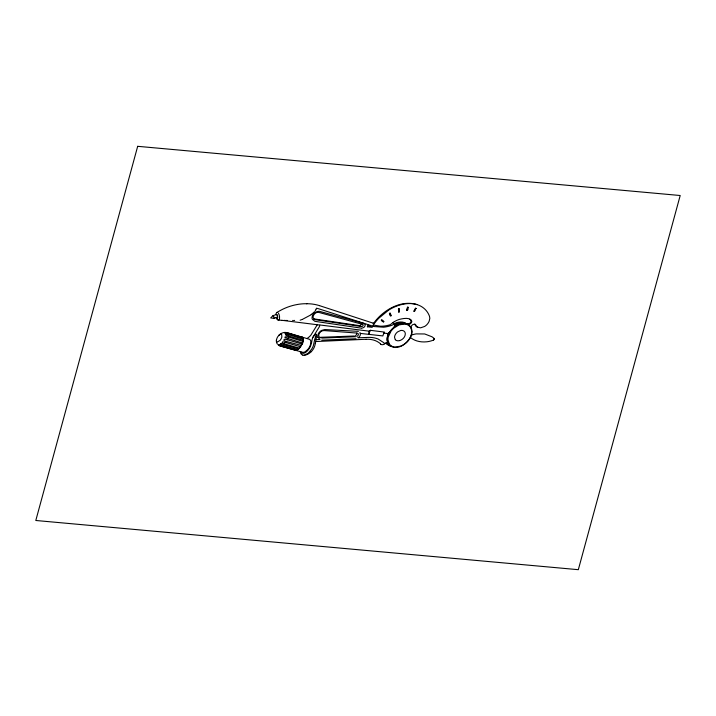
<?xml version="1.0" encoding="UTF-8"?>
<svg xmlns="http://www.w3.org/2000/svg" width="716" height="716" viewBox="0 0 716 716"><rect width="100%" height="100%" fill="white"/><g stroke="black" fill="none" stroke-linecap="round" stroke-linejoin="round"><path stroke-width="1.07" d="M320.374 324.992L319.784 325.44A6.059 4.985 -22.4 0 1 319.059 327.212L312.686 337.666A27.611 22.724 -22.4 0 0 311.675 342.194L310.61 346.016A20.218 16.638 -22.4 0 1 309.401 348.289C307.773 350.724 304.909 354.384 301.597 353.122M317.913 337.361L319.989 339.474L316.016 339.653A37.447 30.824 -22.4 0 0 316.481 335.527L316.508 334.3M299.458 347.958L299.288 348.361A9.219 7.59 -22.4 0 1 298.688 348.907A6.56 5.397 -22.4 0 1 297.471 349.766A4.019 3.303 -22.4 0 1 296.719 350.106A2.497 2.058 -22.4 0 1 295.663 350.285A1.897 1.557 -22.4 0 1 295.225 350.214M276.412 340.395L276.394 340.61A5.558 4.573 -22.4 0 1 276.501 339.805L276.904 338.408A11.93 9.818 -22.4 0 1 277.817 336.636L279.634 334.587L281.352 334.032M302.152 337.138A2.05 1.683 -22.4 0 1 302.626 337.451A3.088 2.542 -22.4 0 1 303.137 338.265A5.066 4.171 -22.4 0 1 303.324 338.972A7.966 6.56 -22.4 0 1 303.342 340.333L303.19 341.326A14.266 11.742 -22.4 0 1 302.707 342.991L300.648 346.777A13.085 10.767 -22.4 0 1 299.485 348.164L283.751 343.671A6.641 5.459 -22.4 0 1 282.963 343.295L282.104 342.382M315.237 343.662L315.98 339.832M276.43 340.279L276.492 339.805M287.018 335.661L288.342 335.92A8.252 6.793 -22.4 0 1 288.602 335.992L288.432 337.003L302.993 341.442M387.625 335.768L389.048 332.833A18.482 15.215 -22.4 0 1 389.289 332.421L389.808 331.732M314.539 340.324L313.322 345.81A22.626 18.625 -22.4 0 1 311.648 349.14L308.22 353.221L304.345 355.172A4.036 3.32 -22.4 0 1 302.859 355.055M288.432 337.003L285.102 336.842M407.502 307.182L406.599 310.288L407.386 310.395C409.087 308.9 407.001 306.475 408.281 307.28M406.903 310.404L407.807 307.289M302.68 343.054L284.887 337.612M287.921 338.695L287.286 339.769M357.991 337.71A4.063 3.347 -22.4 0 0 360.238 333.405L382.836 335.929A24.845 20.451 -22.4 0 1 384.438 332.099L370.333 330.309L368.677 334.202A5.191 4.269 -22.4 0 0 368.883 331.687L369.08 331.159L321.305 325.154M312.4 315.666L312.006 318.056A6.211 5.11 -22.4 0 0 312.445 319.408L314.915 321.332L361.544 328.179M315.971 309.634L316.427 308.202L318.647 308.766L374.003 326.541L383.543 327.212A28.38 23.36 -22.4 0 0 392.332 325.109A3.562 2.936 -22.4 0 0 393.102 324.518L393.63 323.301A2.945 2.417 -22.4 0 0 393.075 322.54M387.275 341.308L387.222 340.923A14.75 12.136 -22.4 0 1 387.508 336.493L387.589 335.983L387.267 337.845A14.929 12.288 -22.4 0 0 387.275 340.637C392.887 358.823 421.384 336.439 408.854 324.885A9.335 7.679 -22.4 0 0 407.341 324.044L404.2 322.728M315.81 309.93L315.112 310.977M367.433 326.8L368.293 325.332L372.257 327.373L367.29 326.738L368.293 325.332M416.3 308.507L415.584 308.247L413.821 311.209L414.528 311.46L415.987 308.39M414.125 311.326L415.584 308.247M300.648 346.777L285.827 342.552L286.516 341.523L301.203 345.389A1.835 1.513 -22.4 0 1 301.776 344.298L302.25 344.092L286.006 339.42A8.377 6.892 -22.4 0 0 285.648 339.348L284.154 339.357M313.527 336.484L313.823 336.126A13.756 11.322 -22.4 0 1 314.512 335.374L315.237 334.694A5.209 4.287 -22.4 0 1 315.64 334.372L315.962 334.166M389.826 331.705A18.33 15.09 -22.4 0 1 393.415 327.642L394.06 327.015A2.094 1.718 -22.4 0 0 394.695 325.959M314.485 311.737L311.791 314.181M394.015 327.06L394.042 327.042A17.479 14.383 -22.4 0 1 396.888 325.154M284.601 344.029L284.207 344.423A9.371 7.715 -22.4 0 1 283.867 344.736A7.939 6.534 -22.4 0 1 283.402 344.584L281.835 343.904A6.847 5.638 -22.4 0 0 281.334 343.707M381.288 320.133L381.986 319.837L384.009 321.574C382.505 323.077 379.158 317.295 383.597 321.994M311.147 351.807L311.496 351.44A14.947 12.306 -22.4 0 0 315.192 343.877M277.253 317.215L273.879 318.351L274.013 317.635A5.647 4.645 -22.4 0 0 273.476 316.051L273.002 315.658L270.684 317.931L273.807 318.36M410.384 337.469C414.85 341.183 420.963 342.409 426.638 341.8A21.963 18.079 -22.4 0 0 427.389 341.711A20.478 16.862 -22.4 0 0 433.207 340.181L433.493 339.984A1.665 1.369 -22.4 0 0 433.95 338.417L433.833 338.229A18.831 15.501 -22.4 0 0 431.954 336.771L424.722 333.969L416.238 333.889A22.25 18.321 -22.4 0 0 413.436 334.479L411.351 335.133M311.764 314.208L311.057 314.736M310.717 314.977L302.528 319.309M389.397 313.393L390.175 313.196L391.276 315.675C389.244 317.054 388.734 309.58 390.802 315.989M389.692 313.51L390.175 313.196M284.941 333.137L285.738 332.895A3.804 3.133 -22.4 0 1 286.105 332.859L286.167 332.851A5.352 4.403 -22.4 0 1 287.966 333.092L302.626 337.451A2.023 1.665 -22.4 0 0 302.349 338.024M280.457 343.662L281.164 343.653M387.052 342.32L384.197 344.145L384.277 343.331A4.278 3.517 -22.4 0 0 384.116 342.91L378.093 338.999A24.12 19.86 -22.4 0 0 367.809 337.397L358.045 337.818M285.389 334.64L286.31 334.363A5.567 4.582 -22.4 0 1 288.593 334.658L303.244 339.053A2.041 1.683 -22.4 0 0 302.796 339.858A1.369 1.128 -22.4 0 0 302.752 340.118M394.57 325.52L395.653 324.876A13.506 11.116 -22.4 0 1 395.912 324.733A12.781 10.525 -22.4 0 1 400.029 323.22L403.412 322.952L406.321 323.614M302.098 319.479L300.12 320.195M398.857 311.997L399.358 311.827L399.268 308.873L398.454 308.927L398.857 311.997L398.454 308.927M398.758 309.043L399.268 308.873M273.011 315.658L276.528 314.476M399.573 340.61L400.745 340.181A7.339 6.041 -22.4 0 0 405.283 333.987L405.247 333.173A4.332 3.571 -22.4 0 0 400.692 330.479L397.756 331.821A8.404 6.918 -22.4 0 0 396.431 333.03A8.01 6.596 -22.4 0 0 395.125 335.007A6.534 5.379 -22.4 0 0 394.597 337.692L395.339 339.626M282.623 341.756L284.923 342.266M284.601 332.448L284.619 332.439A7.079 5.826 -22.4 0 0 283.76 332.564L283.42 332.627A7.93 6.525 -22.4 0 0 278.775 335.41M361.67 326.541L362.153 326.424A1.522 1.253 -22.4 0 0 363.093 324.804L362.708 324.402M362.045 328.152L363.755 327.481A3.714 3.052 -22.4 0 0 364.623 326.603L364.865 326.192A2.98 2.452 -22.4 0 0 365.07 324.554L364.14 323.489L319.193 311.263A6.328 5.209 -22.4 0 0 312.561 315.693M284.708 332.439L284.914 332.43A5.227 4.296 -22.4 0 1 285.809 332.475L286.624 332.591A5.468 4.502 -22.4 0 1 287.51 332.77L301.776 337.021M315.577 341.559L366.18 339.259M356.058 338.74L321.69 340.154M321.69 338.086L355.906 336.699M320.329 337.325L354.447 335.983M294.607 320.419L294.106 320.428M293.247 320.446L292.602 320.455M319.569 305.651A40.991 33.742 -22.4 0 0 306.958 303.718L304.21 303.745A45.35 37.322 -22.4 0 0 297.963 304.381L294.813 304.998A45.994 37.858 -22.4 0 0 277.11 312.382M306.448 303.7L306.958 303.709M287.447 320.482L286.964 320.473M286.892 320.473L286.257 320.464M286.087 320.464L285.469 320.446M358.412 331.356L324.76 329.539L321.582 330.434A8.055 6.632 -22.4 0 0 320.07 331.463L318.539 333.173L317.68 335.75A6.041 4.967 -22.4 0 0 317.913 337.361M281.818 320.303L278.676 320.133A2.542 2.094 -22.4 0 1 277.719 319.837M284.037 320.419L284.547 320.428L283.983 320.419M286.382 333.602L287.295 333.665A6.757 5.567 -22.4 0 1 288.459 333.889L303.145 338.256M286.069 333.584L285.532 333.549A3.034 2.497 -22.4 0 1 285.138 333.504M278.676 320.133L279.5 319.076L279.535 316.642A16.942 13.944 -22.4 0 0 279.043 314.521L278.399 313.116M357.221 333.092L324.267 330.586C320.741 329.933 316.293 335.723 320.231 337.871M282.077 320.329L319.246 324.983A1.074 0.886 -22.4 0 0 319.828 324.885M383.946 333.083L387.356 333.513M361.303 326.514L315.344 319.712C310.323 318.486 314.593 311.379 318.575 312.373A3.294 2.712 -22.4 0 1 318.978 312.453L362.663 324.384M313.769 318.862L359.692 325.69M286.749 335.616L285.979 335.473M373.636 323.274L372.982 323.14A1.235 1.02 -22.4 0 1 373.412 323.587A3.079 2.533 -22.4 0 1 373.296 325.055A50.72 41.752 -22.4 0 1 378.746 318.271L388.645 310.109A38.082 31.352 -22.4 0 1 393.478 307.468C403.233 302.752 416.685 301.123 425.08 309.348A26.653 21.936 -22.4 0 1 429.502 316.32L429.833 318.289L429.188 321.117A11.886 9.782 -22.4 0 1 427.944 323.355L427.121 324.384A9.684 7.966 -22.4 0 1 424.588 326.46L420.614 327.83L417.374 327.131A5.665 4.663 -22.4 0 1 415.083 324.742A2.005 1.647 -22.4 0 0 414.618 324.151M281.916 345.971L296.719 350.097M280.341 344.02L282.346 345.524L297.471 349.757A1.951 1.602 -22.4 0 1 297.892 348.88M283.867 344.736L298.688 348.907M286.463 341.505L285.219 341.12A7.912 6.516 -22.4 0 1 284.78 340.941L283.724 340.145M285.72 342.525L285.084 342.32M288.602 335.992L303.342 340.333M301.973 337.066L309.464 339.303A1.96 1.611 -22.4 0 1 309.903 339.509L310.825 340.986L310.565 344.19A15.305 12.593 -22.4 0 1 309.652 346.642A14.105 11.608 -22.4 0 1 307.782 349.48L305.088 351.851L303.101 352.406L279.616 345.81A5.773 4.752 -22.4 0 1 278.81 345.336L278.175 344.861M319.649 305.696L372.508 322.943M417.115 304.622C403.412 300.299 388.654 307.307 378.97 317A49.887 41.063 -22.4 0 0 373.412 323.596M407.869 324.294L410.071 323.936A3.535 2.909 -22.4 0 0 411.082 323.068L411.512 322.406A3.634 2.989 -22.4 0 0 411.807 321.242C410.205 316.928 402.938 318.53 399.465 319.372A19.216 15.815 -22.4 0 0 394.319 321.699M405.202 323.149L402.285 322.477L398.714 322.8A12.843 10.57 -22.4 0 0 394.185 324.616M409.731 319.184L410.823 319.927L411.029 321.162A3.714 3.052 -22.4 0 1 410.742 322.102L410.626 322.334A3.419 2.81 -22.4 0 1 409.212 323.686L401.041 323.659A13.139 10.812 -22.4 0 0 396.897 325.171M385.861 343.08A9.576 7.885 -22.4 0 0 388.224 344.978L391.205 346.49M279.365 344.656L280.717 345.479A6.605 5.442 -22.4 0 0 281.916 345.98A4.019 3.303 -22.4 0 0 282.659 345.613M281.603 334.157L281.853 337.03A10.445 8.601 -22.4 0 1 281.263 338.552A9.603 7.903 -22.4 0 1 280.126 340.315L277.19 342.114A1.038 0.859 -22.4 0 1 276.904 341.971L276.385 340.861A7.992 6.578 -22.4 0 0 276.43 341.657L276.501 342.096A7.33 6.032 -22.4 0 0 277.45 344.163M302.421 342.883L302.438 342.91A1.584 1.307 -22.4 0 1 303.002 341.559M277.047 314.789L277.378 315.488A9.38 7.724 -22.4 0 1 277.71 317.143L277.468 318.584L276.797 318.441A4.851 3.992 -22.4 0 1 276.34 317.528M393.63 323.301L394.614 325.637M359.906 332.546L360.05 333.003M278.73 344.7L279.07 345.184A3.786 3.115 -22.4 0 0 279.258 345.354L279.347 345.425A5.227 4.305 -22.4 0 0 280.887 346.159L295.663 350.276A2.041 1.674 -22.4 0 1 295.887 349.864M276.17 317.609L276.295 317.967A5.576 4.591 -22.4 0 0 277.531 319.81M300.362 352.272L300.246 351.654M411.091 327.516L411.082 327.373A3.446 2.837 -22.4 0 1 413.221 324.42L415.029 324.259A1.906 1.566 -22.4 0 1 415.808 325.073A5.674 4.672 -22.4 0 0 418.117 327.472M390.229 346.016A9.729 8.01 -22.4 0 1 386.917 342.409M311.057 351.753A9.451 7.786 -22.4 0 1 304.354 355.288M383.767 344.369A2.954 2.425 -22.4 0 1 380.993 344.396M380.796 344.289A2.891 2.381 -22.4 0 1 380.438 343.993M366.18 339.321A20.889 17.202 -22.4 0 1 380.581 343.868M302.796 355.154A4.878 4.019 -22.4 0 1 300.505 352.523M307.271 338.373A18.007 14.821 -22.4 0 0 310.816 335.258L316.615 325.807A5.871 4.833 -22.4 0 1 317.421 324.751M370.288 330.291A2.255 1.862 -22.4 0 1 369.098 331.204M358.224 333.656A2.336 1.924 -22.4 0 1 356.953 336.323M393.934 323.909A11.223 9.236 -22.4 0 1 404.263 322.522M314.539 340.324A29.544 24.326 -22.4 0 1 316.544 334.587M312.686 337.657A11.286 9.29 -22.4 0 1 313.527 336.484M394.301 321.681A26.08 21.462 -22.4 0 0 390.363 324.67A26.483 21.802 -22.4 0 1 380.5 326.219L373.43 325.091A5.066 4.171 -22.4 0 1 372.929 326.219M399.564 340.565A4.224 3.482 -22.4 0 1 395.277 339.67M389.173 345.47A9.487 7.813 -22.4 0 1 386.309 342.794M433.968 338.382A1.369 1.128 -22.4 0 1 433.851 339.679M433.842 339.706A1.414 1.163 -22.4 0 1 433.449 340.037M275.902 314.557A3.285 2.703 -22.4 0 1 277.029 312.31M389.003 332.591A2.39 1.969 -22.4 0 1 387.383 333.656M387.24 333.414A3.983 3.276 -22.4 0 1 387.481 335.723M276.77 314.548A2.014 1.656 -22.4 0 1 277.065 315.416M277.343 316.195A2.372 1.951 -22.4 0 1 277.414 317.036M301.543 353.158A4.35 3.58 -22.4 0 1 300.756 351.726M288.459 333.898A5.128 4.215 -22.4 0 1 288.611 334.614M356.854 333.056A2.649 2.175 -22.4 0 1 355.494 335.527M361.115 324.071A1.468 1.208 -22.4 0 1 359.996 325.655M299.574 347.94A1.539 1.271 -22.4 0 1 300.281 346.651M411.682 331.401L411.593 333.012A16.28 13.398 -22.4 0 1 410.438 336.914A17.909 14.741 -22.4 0 1 405.775 342.973L404.236 344.181A14.123 11.626 -22.4 0 1 400.325 346.222L394.722 347.027A8.789 7.241 -22.4 0 1 389.343 344.11L388.009 339.76A15.439 12.709 -22.4 0 1 388.251 336.959L391.052 331.105A19.377 15.949 -22.4 0 1 393.89 328.107L399.009 324.921L404.71 323.999A9.38 7.724 -22.4 0 1 411.235 328.939L411.682 331.401M137.678 146.315L35.8 520.487L578.322 569.685L680.2 195.513L137.678 146.315"/></g></svg>
